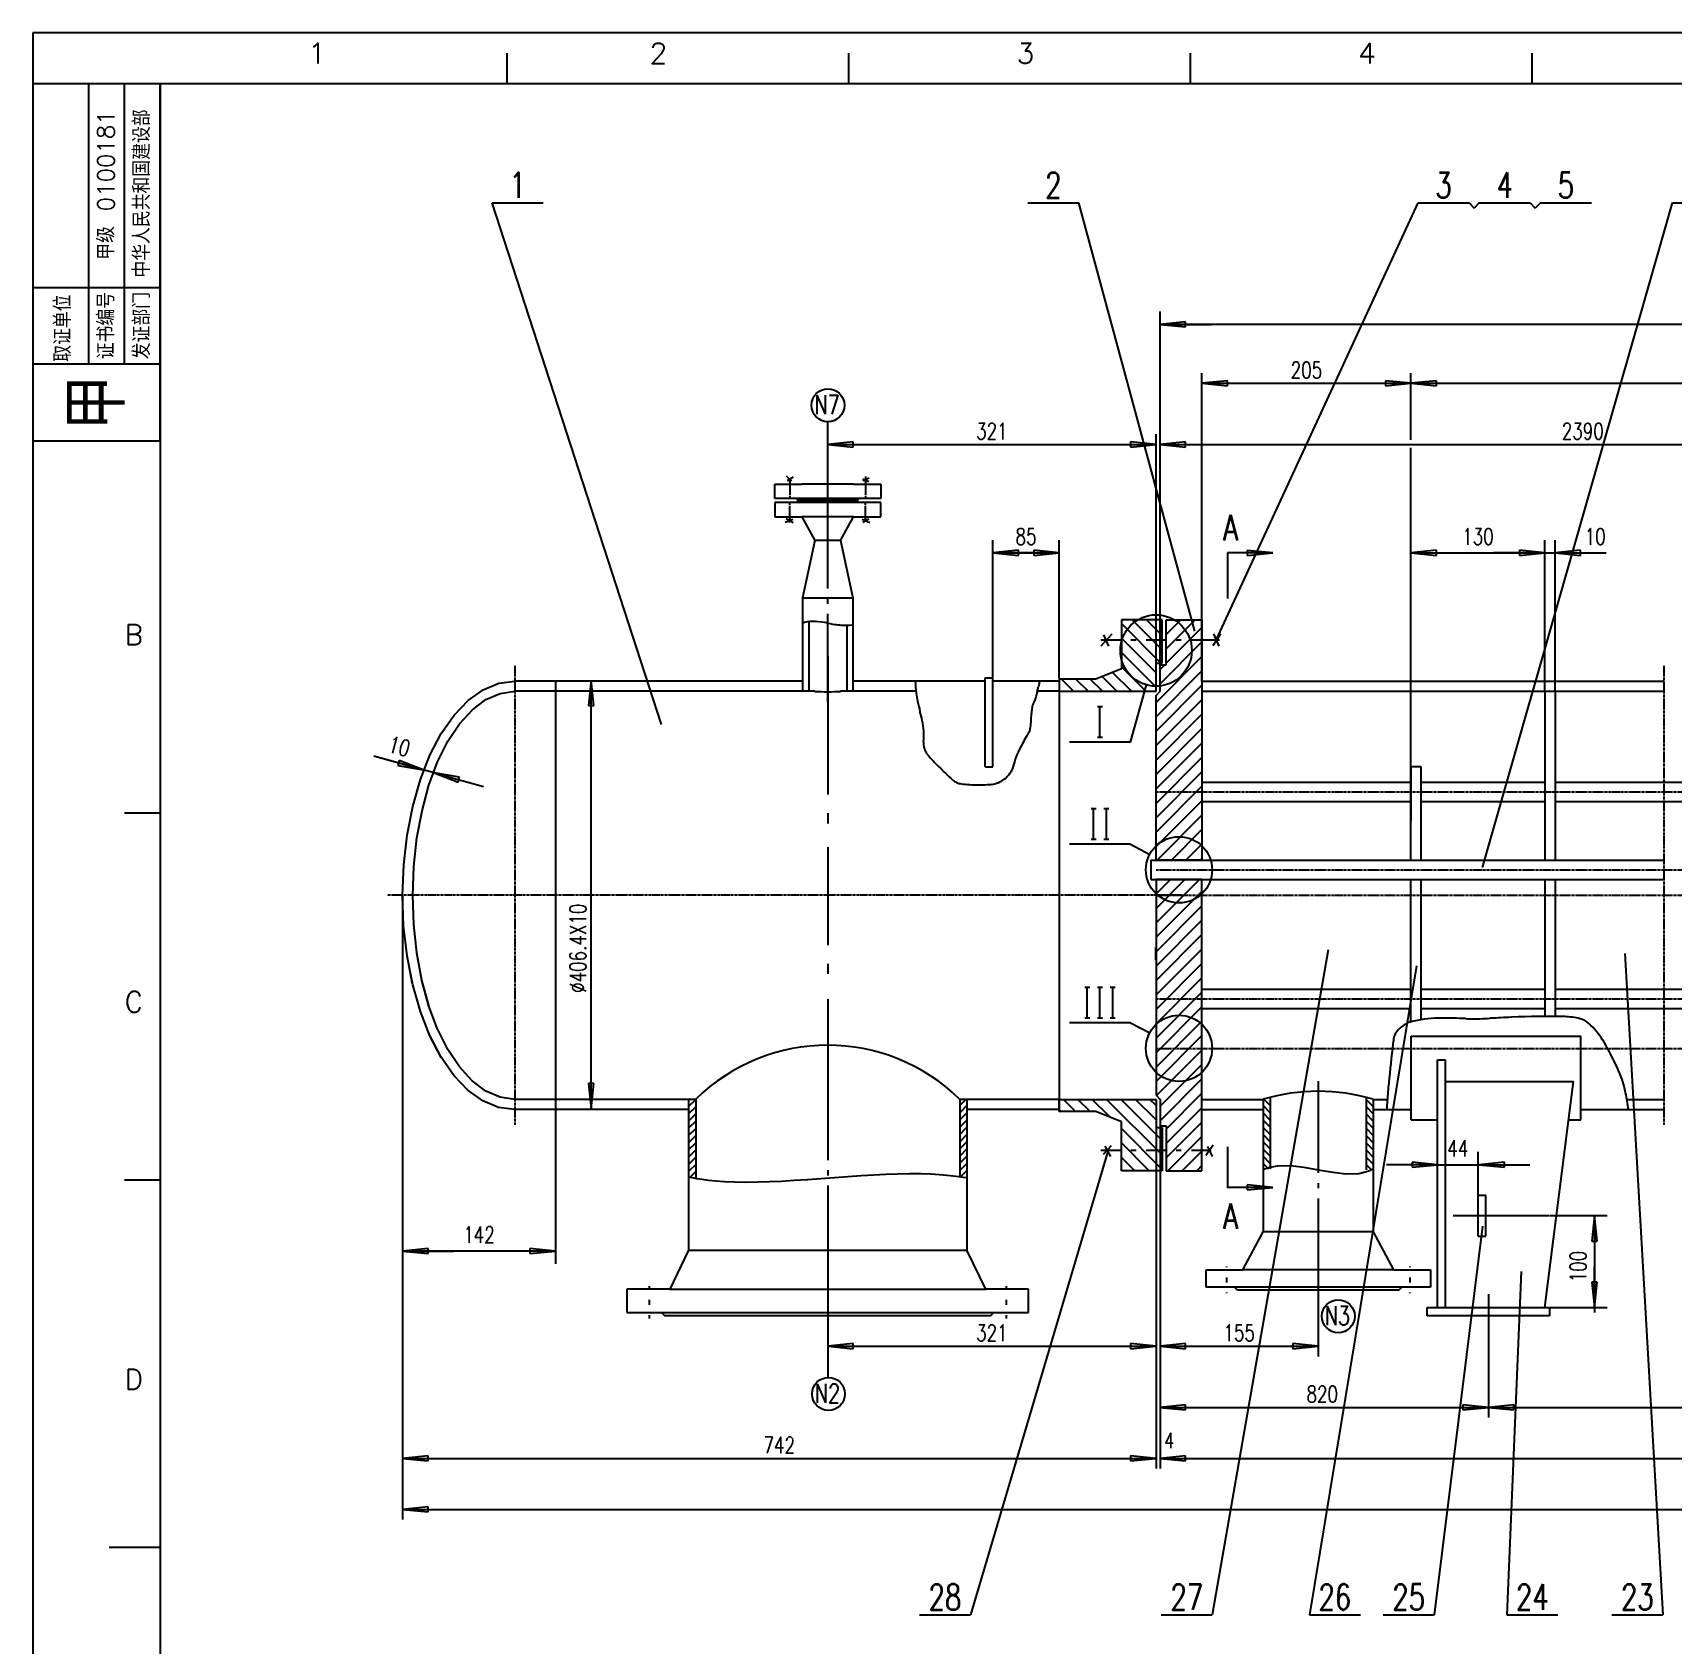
# Model space of a CAD drawing. Header units: millimetres. Extents: x 962 to 2004, y 421 to 1015.
# Drawn here: x 962.2 to 1283.9, y 699.1 to 1015.2 of the extents above; entities that cross this region are included whole.
import ezdxf
from ezdxf.enums import TextEntityAlignment as Align

# ---------------------------------------------------------------- set-up
doc = ezdxf.new("R2010")
doc.units = ezdxf.units.MM
doc.linetypes.add('CENTER', pattern=[1.2, 0.5, -0.066667, 0.066667, -0.066667, 0.5])
doc.linetypes.add('PHANTOM', pattern=[25, 20, -1, 1, -1, 1, -1])
doc.layers.get('DEFPOINTS').update_dxf_attribs({"color": 2})
for name, color, linetype in [('1', 2, 'Continuous'), ('2', 1, 'Continuous'), ('3', 2, 'CENTER'), ('4', 2, 'CENTER'), ('6', 6, 'CENTER'), ('G5', 2, 'PHANTOM')]:
    doc.layers.add(name, color=color, linetype=linetype)
doc.styles.add('HZ', font='txt', dxfattribs={"width": 0.75, "bigfont": 'hztxt'})
doc.styles.add('HZ1', font='romans', dxfattribs={"width": 1.1, "height": 6, "bigfont": 'HZTXT'})
doc.styles.get("Standard").update_dxf_attribs({"font": 'txt', "bigfont": 'gbcbig.shx'})

msp = doc.modelspace()

# ---------------------------------------------------------------- linework, layer by layer
for p, q in [((987.17, 1005.21), (962.17, 1005.21)), ((962.17, 1005.21), (962.17, 935.21)), ((973.17, 950.21), (973.17, 1005.21)), ((980.17, 950.21), (980.17, 1005.21)), ((987.17, 935.21), (987.17, 1005.21)), ((987.17, 965.21), (962.17, 965.21)), ((987.17, 950.21), (962.17, 950.21)), ((962.17, 935.21), (987.17, 935.21))]:
    msp.add_line(p, q)
at = {"color": 2, "linetype": 'ByBlock'}
for p, q in [((1183.29, 936.6), (1183.29, 960.54)), ((1403.13, 958.04), (1184.29, 958.04)), ((1150.49, 888.86), (1150.49, 915.75)), ((1163.49, 888.6), (1163.49, 915.75)), ((1232.49, 871.38), (1232.49, 915.75)), ((1258.76, 886), (1258.76, 915.75)), ((1258.76, 886), (1258.76, 915.75)), ((1260.76, 886), (1260.76, 915.75)), ((1151.49, 913.25), (1162.49, 913.25)), ((1233.49, 913.25), (1257.76, 913.25)), ((1257.76, 913.25), (1256.76, 913.25)), ((1258.76, 913.25), (1260.76, 913.25)), ((1261.76, 913.25), (1262.76, 913.25)), ((1262.76, 913.25), (1265.66, 913.25)), ((1034.69, 845.98), (1034.69, 773.86)), ((1064.69, 804), (1064.69, 773.86)), ((1237.69, 765.26), (1237.69, 795.79)), ((1245.69, 783.4), (1245.69, 795.79)), ((1236.39, 793.29), (1249.88, 793.29)), ((1259.79, 783.3), (1270.98, 783.3)), ((1268.48, 782.3), (1268.48, 764.3)), ((1063.69, 776.36), (1035.69, 776.36)), ((1259.79, 765.26), (1270.98, 765.26))]:
    msp.add_line(p, q, dxfattribs=at)
at = {"color": 3, "linetype": 'ByBlock'}
for p, q in [((1036.78, 871.24), (1029.74, 873.17)), ((1037.75, 870.97), (1036.78, 871.24)), ((1040.89, 870.11), (1038.71, 870.71)), ((1182.47, 833.47), (1182.47, 835.87)), ((1191.48, 833.47), (1191.48, 835.87))]:
    msp.add_line(p, q, dxfattribs=at)
at = {"layer": '1'}
for p, q in [((962.17, 1015.21), (962.17, 421.23)), ((2004.14, 1015.21), (962.17, 1015.21)), ((1085.48, 879.62), (1052.25, 981.86)), ((1190.11, 897.87), (1167.35, 981.86)), ((1194.29, 896.1), (1233.88, 981.86)), ((1243.88, 981.86), (1244.88, 980.86)), ((1245.88, 981.86), (1244.88, 980.86)), ((1246.53, 851.58), (1283.78, 981.86)), ((1255.88, 981.86), (1256.88, 980.86)), ((1257.88, 981.86), (1256.88, 980.86)), ((1188.29, 958.54), (1183.29, 958.04)), ((1183.29, 958.04), (1188.29, 957.54)), ((1183.29, 958.04), (1193.29, 958.04)), ((1188.29, 957.54), (1188.29, 958.54)), ((1191.49, 888.1), (1191.49, 948.5)), ((1196.49, 947), (1191.49, 946.5)), ((1191.49, 946.5), (1232.49, 946.5)), ((1191.49, 946.5), (1196.49, 946)), ((1196.49, 946), (1196.49, 947)), ((1232.49, 946.5), (1227.49, 947)), ((1227.49, 947), (1227.49, 946)), ((1227.49, 946), (1232.49, 946.5)), ((1232.49, 935.4), (1232.49, 948.5)), ((1237.49, 947), (1232.49, 946.5)), ((1232.49, 946.5), (1392.03, 946.5)), ((1232.49, 946.5), (1237.49, 946)), ((1237.49, 946), (1237.49, 947)), ((1118.09, 923.5), (1118.09, 938.96)), ((1182.49, 886.1), (1182.49, 936.5)), ((1183.29, 888.1), (1183.29, 936.5)), ((1123.09, 935), (1118.09, 934.5)), ((1118.09, 934.5), (1182.49, 934.5)), ((1118.09, 934.5), (1123.09, 934)), ((1123.09, 934), (1123.09, 935)), ((1182.49, 934.5), (1177.49, 935)), ((1177.49, 935), (1177.49, 934)), ((1177.49, 934), (1182.49, 934.5)), ((1188.29, 935), (1183.29, 934.5)), ((1183.29, 934.5), (1337.93, 934.5)), ((1183.29, 934.5), (1188.29, 934)), ((1188.29, 934), (1188.29, 935)), ((1232.49, 853), (1232.49, 933.84)), ((1110.69, 927.89), (1110.69, 924.6)), ((1110.69, 927.1), (1110.69, 927.6)), ((1125.49, 928.21), (1125.49, 924.6)), ((1125.49, 927.1), (1125.49, 927.6)), ((1110.69, 924.4), (1110.69, 923.9)), ((1118.09, 906.26), (1118.09, 923.5)), ((1125.49, 924.4), (1125.49, 923.9)), ((1110.69, 922.6), (1110.69, 923.1)), ((1110.69, 919.23), (1110.69, 922.4)), ((1125.49, 922.6), (1125.49, 923.1)), ((1125.49, 919.44), (1125.49, 922.4)), ((1110.69, 919.9), (1110.69, 919.4)), ((1125.49, 919.9), (1125.49, 919.4)), ((1155.49, 913.75), (1150.49, 913.25)), ((1150.49, 913.25), (1155.49, 912.75)), ((1150.49, 913.25), (1160.49, 913.25)), ((1163.49, 913.25), (1153.49, 913.25)), ((1155.49, 912.75), (1155.49, 913.75)), ((1163.49, 913.25), (1158.49, 913.75)), ((1158.49, 913.75), (1158.49, 912.75)), ((1158.49, 912.75), (1163.49, 913.25)), ((1205.38, 913.24), (1196.53, 913.24)), ((1200.38, 913.74), (1200.38, 912.74)), ((1205.38, 913.24), (1200.38, 913.74)), ((1200.38, 912.74), (1205.38, 913.24)), ((1237.49, 913.75), (1232.49, 913.25)), ((1232.49, 913.25), (1237.49, 912.75)), ((1232.49, 913.25), (1242.49, 913.25)), ((1237.49, 912.75), (1237.49, 913.75)), ((1258.76, 913.25), (1248.76, 913.25)), ((1258.76, 913.25), (1248.76, 913.25)), ((1258.76, 913.25), (1253.76, 913.75)), ((1253.76, 913.75), (1253.76, 912.75)), ((1258.76, 913.25), (1253.76, 913.75)), ((1253.76, 913.75), (1253.76, 912.75)), ((1253.76, 912.75), (1258.76, 913.25)), ((1253.76, 912.75), (1258.76, 913.25)), ((1265.76, 913.75), (1260.76, 913.25)), ((1260.76, 913.25), (1265.76, 912.75)), ((1260.76, 913.25), (1270.76, 913.25)), ((1265.76, 912.75), (1265.76, 913.75)), ((1118.09, 903.26), (1118.09, 904.26)), ((1118.09, 884.02), (1118.09, 901.26)), ((1183.46, 891.6), (1175.69, 899.37)), ((1183.69, 894.2), (1177.79, 900.1)), ((1183.69, 897.03), (1180.62, 900.1)), ((1187.34, 900.1), (1184.49, 897.25)), ((1184.49, 894.42), (1190.17, 900.1)), ((1191.49, 898.59), (1184.49, 891.59)), ((1175.56, 896.1), (1171.69, 896.1)), ((1182.49, 889.74), (1175.69, 896.54)), ((1178.56, 896.1), (1177.56, 896.1)), ((1184.43, 896.1), (1180.56, 896.1)), ((1183.29, 887.56), (1191.49, 895.77)), ((1187.43, 896.1), (1186.43, 896.1)), ((1194.93, 896.1), (1189.43, 896.1)), ((1118.09, 892.99), (1118.09, 865.84)), ((1182.49, 886.91), (1175.69, 893.71)), ((1191.49, 892.94), (1182.49, 883.93)), ((1184.2, 891.3), (1183.29, 890.39)), ((1071.69, 888.3), (1071.19, 883.3)), ((1072.19, 883.3), (1071.69, 888.3)), ((1071.69, 806.1), (1071.69, 888.1)), ((1163.67, 888.5), (1163.49, 888.32)), ((1166.33, 886.1), (1163.93, 888.5)), ((1169.16, 886.1), (1166.76, 888.5)), ((1171.99, 886.1), (1169.59, 888.5)), ((1174.82, 886.1), (1171.93, 888.99)), ((1177.65, 886.1), (1173.95, 889.8)), ((1180.48, 886.1), (1175.69, 890.88)), ((1182.49, 881.11), (1191.49, 890.11)), ((1163.51, 886.1), (1163.49, 886.11)), ((1177.49, 876.1), (1180.62, 887.35)), ((1191.49, 887.28), (1182.49, 878.28)), ((1071.19, 883.3), (1072.19, 883.3)), ((1182.49, 875.45), (1191.49, 884.45)), ((1191.49, 881.62), (1182.49, 872.62)), ((1182.49, 869.79), (1191.49, 878.79)), ((1177.49, 876.1), (1165.49, 876.1)), ((1191.49, 875.96), (1182.49, 866.96)), ((1038.71, 870.71), (1029.07, 873.36)), ((1034.02, 872.51), (1033.76, 871.55)), ((1038.71, 870.71), (1034.02, 872.51)), ((1182.49, 864.13), (1191.49, 873.13)), ((1033.76, 871.55), (1038.71, 870.71)), ((1040.89, 870.11), (1045.58, 868.3)), ((1045.85, 869.27), (1040.89, 870.11)), ((1040.89, 870.11), (1050.54, 867.46)), ((1045.58, 868.3), (1045.85, 869.27)), ((1191.49, 870.31), (1182.49, 861.3)), ((1182.49, 858.47), (1191.49, 867.48)), ((1191.49, 864.65), (1182.49, 855.65)), ((1118.09, 862.2), (1118.09, 860.21)), ((1182.68, 853), (1191.49, 861.82)), ((1177.49, 856.1), (1165.49, 856.1)), ((1177.49, 856.1), (1181.24, 854.13)), ((1191.49, 858.99), (1185.5, 853)), ((1188.33, 853), (1191.49, 856.16)), ((1118.09, 855.57), (1118.09, 836.34)), ((1191.49, 853.33), (1191.16, 853)), ((1185.32, 849.2), (1182.49, 846.37)), ((1182.49, 843.54), (1188.15, 849.2)), ((1190.98, 849.2), (1182.49, 840.71)), ((1182.49, 837.88), (1191.49, 846.88)), ((1034.69, 846.1), (1034.69, 733.7)), ((1034.69, 846.1), (1034.69, 723.7)), ((1191.49, 844.05), (1182.49, 835.05)), ((1182.49, 832.22), (1191.49, 841.23)), ((1191.49, 838.4), (1182.49, 829.39)), ((1182.49, 826.57), (1191.49, 835.57)), ((1216.25, 835.39), (1193.52, 705.02)), ((1274.41, 834.72), (1281.89, 705.02)), ((1118.09, 832.69), (1118.09, 830.7)), ((1191.49, 832.74), (1182.49, 823.74)), ((1233.59, 832.27), (1212.56, 705.02)), ((1182.49, 820.91), (1191.49, 829.91)), ((1191.49, 827.08), (1182.49, 818.08)), ((1118.09, 825.73), (1118.09, 794.18)), ((1182.49, 815.25), (1191.49, 824.25)), ((1177.49, 821.1), (1165.49, 821.1)), ((1177.49, 821.1), (1181.24, 819.13)), ((1191.49, 821.42), (1182.49, 812.42)), ((1182.49, 809.59), (1191.49, 818.59)), ((1071.69, 806.1), (1071.69, 816.1)), ((1191.49, 815.77), (1182.56, 806.83)), ((1183.29, 804.73), (1191.49, 812.94)), ((1072.19, 809.22), (1071.19, 809.22)), ((1071.19, 809.22), (1071.69, 804.22)), ((1072.19, 809.22), (1071.19, 809.22)), ((1071.19, 809.22), (1071.69, 804.22)), ((1071.69, 804.22), (1072.19, 809.22)), ((1071.69, 804.22), (1072.19, 809.22)), ((1191.49, 810.11), (1183.29, 801.91)), ((1214.29, 809.67), (1214.29, 791.68)), ((1071.69, 804.19), (1071.69, 806.19)), ((1090.79, 804.67), (1092.19, 806.08)), ((1092.19, 804.66), (1090.79, 803.26)), ((1143.99, 804.88), (1145.23, 806.12)), ((1145.39, 804.87), (1143.99, 803.46)), ((1166.71, 803.7), (1164.31, 806.1)), ((1169.54, 803.7), (1167.14, 806.1)), ((1173.48, 802.58), (1169.97, 806.1)), ((1183.69, 795.2), (1172.8, 806.1)), ((1183.69, 798.03), (1175.62, 806.1)), ((1182.49, 802.06), (1178.45, 806.1)), ((1182.49, 804.89), (1181.28, 806.1)), ((1184.49, 800.28), (1191.49, 807.28)), ((1191.49, 804.45), (1184.49, 797.45)), ((1203.49, 804.86), (1204.89, 803.45)), ((1204.89, 804.87), (1203.64, 806.12)), ((1225.09, 804.68), (1223.69, 806.08)), ((1223.69, 804.67), (1225.09, 803.26)), ((1090.79, 801.84), (1092.19, 803.24)), ((1092.19, 801.83), (1090.79, 800.43)), ((1143.99, 802.05), (1145.39, 803.45)), ((1145.39, 802.04), (1143.99, 800.63)), ((1163.88, 803.7), (1163.49, 804.09)), ((1183.29, 804.1), (1183.29, 755.7)), ((1183.29, 804.1), (1183.29, 733.7)), ((1184.49, 794.62), (1191.49, 801.62)), ((1204.89, 802.04), (1203.49, 803.44)), ((1203.49, 802.03), (1204.89, 800.62)), ((1225.09, 801.85), (1223.69, 803.25)), ((1223.69, 801.84), (1225.09, 800.43)), ((1090.79, 799.01), (1092.19, 800.41)), ((1092.19, 799), (1090.79, 797.6)), ((1143.99, 799.22), (1145.39, 800.62)), ((1145.39, 799.21), (1143.99, 797.8)), ((1183.69, 792.37), (1175.69, 800.37)), ((1182.49, 800.68), (1182.49, 733.7)), ((1191.49, 798.79), (1184.8, 792.1)), ((1204.89, 799.21), (1203.49, 800.61)), ((1203.49, 799.19), (1204.89, 797.79)), ((1225.09, 799.02), (1223.69, 800.42)), ((1223.69, 799.01), (1225.09, 797.6)), ((1090.79, 796.18), (1092.19, 797.58)), ((1092.19, 796.17), (1090.79, 794.77)), ((1090.79, 793.35), (1092.19, 794.75)), ((1143.99, 796.39), (1145.39, 797.79)), ((1145.39, 796.37), (1143.99, 794.97)), ((1143.99, 793.56), (1145.39, 794.96)), ((1173.07, 796.16), (1146.08, 705.02)), ((1175.56, 796.1), (1171.69, 796.1)), ((1181.14, 792.1), (1175.69, 797.55)), ((1178.56, 796.1), (1177.56, 796.1)), ((1184.43, 796.1), (1180.56, 796.1)), ((1187.43, 796.1), (1186.43, 796.1)), ((1187.63, 792.1), (1191.49, 795.96)), ((1193.29, 796.1), (1189.43, 796.1)), ((1204.89, 796.38), (1203.49, 797.78)), ((1203.49, 796.36), (1204.89, 794.96)), ((1204.89, 793.55), (1203.49, 794.95)), ((1225.09, 796.19), (1223.69, 797.59)), ((1223.69, 796.17), (1225.09, 794.77)), ((1225.09, 793.36), (1223.69, 794.76)), ((1092.19, 793.34), (1090.79, 791.94)), ((1091.07, 790.79), (1092.19, 791.92)), ((1118.09, 792.18), (1118.09, 791.18)), ((1145.39, 793.54), (1143.99, 792.14)), ((1144.09, 790.82), (1145.39, 792.13)), ((1178.31, 792.1), (1175.69, 794.72)), ((1182.49, 792.1), (1182.49, 755.7)), ((1191.49, 793.13), (1190.46, 792.1)), ((1203.49, 793.53), (1204.57, 792.45)), ((1203.53, 792.37), (1204.55, 792.71)), ((1204.55, 792.71), (1206.29, 793.08)), ((1206.29, 793.08), (1208.89, 793.1)), ((1208.89, 793.1), (1211.45, 792.78)), ((1211.45, 792.78), (1214.29, 792.28)), ((1214.29, 792.28), (1217.14, 791.8)), ((1217.14, 791.8), (1219.69, 791.5)), ((1219.69, 791.5), (1222.29, 791.59)), ((1222.29, 791.59), (1224.04, 792.02)), ((1223.69, 793.34), (1224.61, 792.43)), ((1224.04, 792.02), (1225.09, 792.5)), ((1237.71, 793.29), (1227.71, 793.29)), ((1237.71, 793.29), (1232.71, 793.79)), ((1232.71, 793.79), (1232.71, 792.79)), ((1232.71, 792.79), (1237.71, 793.29)), ((1250.82, 793.79), (1245.82, 793.29)), ((1245.82, 793.29), (1250.82, 792.79)), ((1245.82, 793.29), (1255.82, 793.29)), ((1250.82, 792.79), (1250.82, 793.79)), ((1091.52, 790.69), (1090.79, 790.83)), ((1092.4, 790.53), (1091.52, 790.69)), ((1093.46, 790.36), (1092.4, 790.53)), ((1094.72, 790.19), (1093.46, 790.36)), ((1096.18, 790.04), (1094.72, 790.19)), ((1097.87, 789.92), (1096.18, 790.04)), ((1099.8, 789.84), (1097.87, 789.92)), ((1101.98, 789.8), (1099.8, 789.84)), ((1104.44, 789.83), (1101.98, 789.8)), ((1106.66, 789.91), (1104.44, 789.83)), ((1109.04, 790.02), (1106.66, 789.91)), ((1111.54, 790.17), (1109.04, 790.02)), ((1114.12, 790.34), (1111.54, 790.17)), ((1116.76, 790.52), (1114.12, 790.34)), ((1119.42, 790.71), (1116.76, 790.52)), ((1118.09, 789.18), (1118.08, 763.7)), ((1122.06, 790.89), (1119.42, 790.71)), ((1124.65, 791.07), (1122.06, 790.89)), ((1127.15, 791.22), (1124.65, 791.07)), ((1129.52, 791.35), (1127.15, 791.22)), ((1131.74, 791.43), (1129.52, 791.35)), ((1134.2, 791.48), (1131.74, 791.43)), ((1136.39, 791.47), (1134.2, 791.48)), ((1138.31, 791.41), (1136.39, 791.47)), ((1140, 791.31), (1138.31, 791.41)), ((1141.47, 791.19), (1140, 791.31)), ((1142.72, 791.05), (1141.47, 791.19)), ((1143.78, 790.9), (1142.72, 791.05)), ((1144.67, 790.76), (1143.78, 790.9)), ((1145.42, 790.71), (1144.67, 790.76)), ((1145.39, 790.71), (1145.32, 790.64)), ((1205.38, 788.83), (1196.53, 788.83)), ((1205.38, 788.83), (1200.38, 789.33)), ((1200.38, 789.33), (1200.38, 788.33)), ((1200.38, 788.33), (1205.38, 788.83)), ((1214.29, 789.68), (1214.29, 788.68)), ((1214.29, 786.68), (1214.29, 768.7)), ((1240.79, 783.3), (1259.69, 783.3)), ((1268.48, 783.3), (1267.98, 778.3)), ((1268.98, 778.3), (1268.48, 783.3)), ((1268.48, 783.3), (1268.48, 773.3)), ((1246.54, 781.26), (1237.05, 705.02)), ((1039.69, 776.86), (1034.69, 776.36)), ((1034.69, 776.36), (1039.69, 775.86)), ((1034.69, 776.36), (1044.69, 776.36)), ((1039.69, 775.86), (1039.69, 776.86)), ((1064.69, 776.36), (1054.69, 776.36)), ((1064.69, 776.36), (1059.69, 776.86)), ((1059.69, 776.86), (1059.69, 775.86)), ((1059.69, 775.86), (1064.69, 776.36)), ((1267.98, 778.3), (1268.98, 778.3)), ((1196.29, 773.3), (1196.29, 773.2)), ((1232.29, 773.3), (1232.29, 773.2)), ((1254.13, 772.35), (1251.29, 705.02)), ((1268.48, 765.26), (1268.48, 773.3)), ((1083.09, 769.5), (1083.09, 768.8)), ((1153.09, 769.5), (1153.09, 768.8)), ((1196.29, 771.2), (1196.29, 770.2)), ((1232.29, 771.2), (1232.29, 770.2)), ((1268.98, 770.26), (1267.98, 770.26)), ((1267.98, 770.26), (1268.48, 765.26)), ((1268.48, 765.26), (1268.98, 770.26)), ((1083.09, 766.8), (1083.09, 765.8)), ((1153.09, 766.8), (1153.09, 765.8)), ((1196.29, 768.2), (1196.29, 768.1)), ((1214.29, 768.7), (1214.29, 755.7)), ((1214.29, 768.7), (1214.29, 755.7)), ((1232.29, 768.2), (1232.29, 768.1)), ((1247.69, 767.9), (1247.69, 743.7)), ((1083.09, 763.8), (1083.09, 763.1)), ((1118.09, 763.7), (1118.09, 751.51)), ((1153.09, 763.8), (1153.09, 763.1)), ((1259.56, 763.66), (1259.69, 763.8)), ((1123.09, 758.2), (1118.09, 757.7)), ((1118.09, 757.7), (1182.49, 757.7)), ((1118.09, 757.7), (1123.09, 757.2)), ((1123.09, 757.2), (1123.09, 758.2)), ((1182.49, 757.7), (1177.49, 758.2)), ((1177.49, 758.2), (1177.49, 757.2)), ((1177.49, 757.2), (1182.49, 757.7)), ((1188.29, 758.2), (1183.29, 757.7)), ((1183.29, 757.7), (1188.29, 757.2)), ((1183.29, 757.7), (1214.29, 757.7)), ((1188.29, 757.2), (1188.29, 758.2)), ((1214.29, 757.7), (1209.29, 758.2)), ((1209.29, 758.2), (1209.29, 757.2)), ((1209.29, 757.2), (1214.29, 757.7)), ((1188.26, 746.2), (1183.26, 745.7)), ((1183.26, 745.7), (1188.26, 745.2)), ((1183.29, 745.7), (1247.69, 745.7)), ((1188.26, 745.2), (1188.26, 746.2)), ((1247.69, 745.7), (1242.69, 746.2)), ((1242.69, 746.2), (1242.69, 745.2)), ((1242.69, 745.2), (1247.69, 745.7)), ((1252.69, 746.2), (1247.69, 745.7)), ((1247.69, 745.7), (1371.93, 745.7)), ((1247.69, 745.7), (1252.69, 745.2)), ((1252.69, 745.2), (1252.69, 746.2)), ((1039.69, 736.2), (1034.69, 735.7)), ((1034.69, 735.7), (1182.49, 735.7)), ((1034.69, 735.7), (1039.69, 735.2)), ((1039.69, 735.2), (1039.69, 736.2)), ((1182.49, 735.7), (1177.49, 736.2)), ((1177.49, 736.2), (1177.49, 735.2)), ((1177.49, 735.2), (1182.49, 735.7)), ((1188.29, 736.2), (1183.29, 735.7)), ((1183.29, 735.7), (1438.33, 735.7)), ((1183.29, 735.7), (1188.29, 735.2)), ((1188.29, 735.2), (1188.29, 736.2)), ((1039.69, 726.2), (1034.69, 725.7)), ((1034.69, 725.7), (1586.93, 725.7)), ((1034.69, 725.7), (1039.69, 725.2)), ((1039.69, 725.2), (1039.69, 726.2))]:
    msp.add_line(p, q, dxfattribs=at)
at = {"layer": '1', "color": 3}
for p, q in [((1204.38, 913.24), (1199.59, 913.24)), ((1204.38, 788.83), (1199.59, 788.83))]:
    msp.add_line(p, q, dxfattribs=at)
at = {"layer": '1', "color": 1}
for p, q in [((1148.99, 871.32), (1148.99, 888.76)), ((1150.49, 871.32), (1150.49, 888.76))]:
    msp.add_line(p, q, dxfattribs=at)
at = {"layer": '1'}
for centre, radius in [((1118.13, 942.19), 3.23), ((1182.49, 894.1), 7), ((1186.99, 851.1), 6.5), ((1186.99, 816.1), 6.5), ((1218.24, 763.57), 3.23), ((1118.24, 748.34), 3.23)]:
    msp.add_circle(centre, radius, dxfattribs=at)
for centre, radius, start, end in [((1117.87, 884.87), 15.32, 106.3746, 107.9294), ((1115.28, 893.67), 6.14, 86.2658, 106.3746), ((1114.6, 883.18), 16.65, 77.689, 86.2658), ((1122.05, 917.3), 18.27, 257.689, 265.8759), ((1121.64, 911.61), 12.57, 265.8759, 275.7052), ((1120.4, 923.97), 24.99, 275.7052, 276.0415), ((1173.85, 889.77), 38.63, 182.4751, 185.9527), ((1126.51, 897.4), 34.46, 343.952, 344.3427), ((1148.83, 887.16), 13.47, 185.9527, 192.9727), ((1155.81, 885.62), 3.23, 326.765, 349.8479), ((1149.44, 886.76), 9.7, 349.8479, 352.1923), ((1160.66, 885.23), 1.63, 166.4697, 172.1923), ((1179.33, 880.73), 20.83, 165.3987, 166.4697), ((1141.09, 890.7), 18.69, 345.3987, 346.5294), ((1122.88, 895.06), 37.41, 346.5294, 347.5649), ((1183.65, 881.66), 24.82, 166.2935, 167.5649), ((1167.82, 885.52), 8.52, 163.952, 166.2935), ((1208.13, 900.82), 74.32, 192.9727, 194.5304), ((1075.21, 866.37), 62.99, 12.8385, 14.5304), ((1117.73, 884.48), 40.45, 355.7292, 356.9746), ((1171.35, 881.65), 13.24, 174.7981, 176.9746), ((1160.35, 882.65), 2.2, 146.765, 174.7981), ((1123.76, 877.43), 13.19, 354.7118, 12.8385), ((1154.6, 879.46), 3.3, 327.1072, 345.1546), ((1155.75, 879.16), 2.11, 345.1546, 354.4675), ((1043.83, 890), 114.56, 354.4675, 355.7292), ((1140.43, 875.89), 3.55, 174.7118, 210.0757), ((1181.34, 862.17), 28.54, 147.1072, 153.2195), ((1140.24, 875.78), 3.33, 210.0757, 222.0147), ((1185.05, 916.15), 63.64, 222.0147, 224.7391), ((1147.15, 874.05), 7.86, 337.0786, 349.6646), ((1159.7, 871.76), 4.91, 153.7172, 169.6646), ((1236.12, 834.02), 90.13, 153.4127, 153.7172), ((1355.65, 774.2), 223.79, 153.2195, 153.4127), ((1185.24, 916.34), 63.91, 224.7391, 228.2073), ((1149.45, 873.25), 5.47, 292.1468, 306.8381), ((1149.63, 873.01), 5.17, 306.8381, 321.9267), ((1149.66, 872.98), 5.13, 321.9267, 337.0786), ((1144.62, 870.9), 2.96, 228.2073, 244.3632), ((1144.63, 870.92), 2.98, 244.3632, 263.8025), ((1147.71, 899.22), 31.46, 263.8025, 269.7619), ((1147.77, 913.96), 46.19, 269.7619, 271.9729), ((1148.96, 879.29), 11.5, 271.9729, 276.4049), ((1149.71, 872.6), 4.77, 276.4049, 292.1468), ((1234.36, 815.55), 6.04, 102.5171, 128.2942), ((1238.55, 796.67), 25.37, 90.0253, 102.5171), ((1238.57, 734.16), 87.88, 86.9927, 90.0253), ((1244.89, 854.45), 32.57, 266.9927, 271.9749), ((1242.44, 925.46), 103.62, 271.9749, 273.0851), ((1271.96, 377.86), 444.77, 92.5492, 93.0851), ((1259.22, 663.97), 158.38, 88.7559, 92.5492), ((1262.37, 809), 13.32, 75.6475, 88.7559), ((1264.68, 818.03), 3.99, 47.0023, 75.6475), ((1255.49, 808.17), 17.47, 33.4201, 47.0023), ((1242.38, 815.46), 13.52, 168.1519, 173.4476), ((1231.62, 817.71), 2.53, 144.4359, 168.1519), ((1233.97, 816.04), 5.41, 128.2942, 144.4359), ((1255.57, 808.22), 17.38, 27.8469, 33.4201), ((1745.79, 757.63), 520.24, 173.4476, 174.3012), ((1172.38, 764.28), 111.46, 25.647, 27.8469), ((1252.73, 802.85), 22.33, 11.7234, 25.647), ((1351.21, 797.01), 123.7, 174.3012, 175.9105), ((1458.76, 789.32), 231.53, 175.9105, 176.3404), ((1238.76, 799.95), 36.6, 6.5034, 11.7234)]:
    msp.add_arc(centre, radius, start, end, dxfattribs=at)
at = {"layer": '2'}
for p, q in [((987.17, 1005.21), (987.17, 431.23)), ((1994.14, 1005.21), (987.17, 1005.21)), ((1052.25, 981.86), (1062.25, 981.86)), ((1157.35, 981.86), (1167.35, 981.86)), ((1233.88, 981.86), (1243.88, 981.86)), ((1245.88, 981.86), (1255.88, 981.86)), ((1257.88, 981.86), (1267.88, 981.86)), ((1283.78, 981.86), (1293.78, 981.86)), ((1107.69, 923.9), (1107.69, 926.7)), ((1107.69, 926.7), (1113.03, 926.7)), ((1109.95, 928.32), (1111.01, 927.37)), ((1111.32, 928.11), (1110.16, 927.37)), ((1123.15, 926.7), (1113.03, 926.7)), ((1123.15, 926.7), (1128.49, 926.7)), ((1126.23, 927.89), (1124.96, 927.37)), ((1124.96, 927.79), (1126.13, 927.26)), ((1128.49, 926.7), (1128.49, 923.9)), ((1111.89, 923.9), (1107.69, 923.9)), ((1124.29, 923.9), (1111.89, 923.9)), ((1112.29, 923.5), (1111.89, 923.9)), ((1112.29, 923.5), (1111.89, 923.1)), ((1123.89, 923.5), (1112.29, 923.5)), ((1123.89, 923.5), (1112.29, 923.5)), ((1124.29, 923.9), (1123.89, 923.5)), ((1124.29, 923.1), (1123.89, 923.5)), ((1128.49, 923.9), (1124.29, 923.9)), ((1111.89, 923.1), (1107.69, 923.1)), ((1107.69, 923.1), (1107.69, 920.3)), ((1107.69, 920.3), (1113.03, 920.3)), ((1124.29, 923.1), (1111.89, 923.1)), ((1123.15, 920.3), (1113.03, 920.3)), ((1113.03, 920.3), (1115.59, 915.7)), ((1120.59, 915.7), (1123.15, 920.3)), ((1123.15, 920.3), (1128.49, 920.3)), ((1128.49, 923.1), (1124.29, 923.1)), ((1128.49, 920.3), (1128.49, 923.1)), ((1111.22, 919.76), (1109.74, 919.23)), ((1109.95, 919.97), (1111.32, 919.23)), ((1124.86, 919.87), (1126.34, 919.23)), ((1126.13, 919.87), (1124.96, 919.23)), ((1115.59, 915.7), (1113.16, 904.41)), ((1120.59, 915.7), (1115.59, 915.7)), ((1120.6, 915.7), (1123.03, 904.41)), ((1196.53, 913.25), (1196.53, 904.27)), ((1113.16, 904.41), (1123.03, 904.41)), ((1113.16, 904.41), (1113.16, 886.1)), ((1123.03, 904.41), (1123.03, 886.1)), ((1114.36, 899.74), (1114.36, 886.1)), ((1121.83, 899.05), (1121.83, 886.1)), ((1183.69, 900.1), (1175.69, 900.1)), ((1175.69, 900.1), (1175.69, 890.5)), ((1183.69, 891.6), (1183.69, 900.1)), ((1184.49, 900.1), (1191.49, 900.1)), ((1184.49, 891.3), (1184.49, 900.1)), ((1191.49, 900.1), (1191.49, 853)), ((1173.84, 897.32), (1171.67, 894.97)), ((1172.17, 897.15), (1173.17, 894.97)), ((1195.13, 897.38), (1193.62, 895.03)), ((1193.79, 897.38), (1194.81, 894.94)), ((1182.49, 886.1), (1182.49, 891.6)), ((1182.49, 891.6), (1183.69, 891.6)), ((1183.29, 886.1), (1183.29, 891.3)), ((1183.29, 891.3), (1184.49, 891.3)), ((1053.56, 887.67), (1056.69, 888.1)), ((1113.16, 888.1), (1056.69, 888.1)), ((1064.69, 888.1), (1064.69, 804.1)), ((1148.99, 888.1), (1123.03, 888.1)), ((1148.99, 888.76), (1150.49, 888.76)), ((1163.49, 888.1), (1150.49, 888.1)), ((1170.69, 888.5), (1163.49, 888.5)), ((1163.49, 888.5), (1163.49, 886.1)), ((1163.49, 888.1), (1163.49, 804.1)), ((1175.69, 890.5), (1170.69, 888.5)), ((1191.49, 888.1), (1282.07, 888.1)), ((1047.56, 884.29), (1050.5, 886.39)), ((1050.5, 886.39), (1053.56, 887.67)), ((1051.06, 884.47), (1053.85, 885.69)), ((1053.85, 885.69), (1056.69, 886.1)), ((1115.59, 886.1), (1056.69, 886.1)), ((1135.4, 886.1), (1120.59, 886.1)), ((1163.49, 886.1), (1159.2, 886.1)), ((1163.49, 886.1), (1182.49, 886.1)), ((1182.49, 885.3), (1183.29, 886.1)), ((1182.49, 853), (1182.49, 885.3)), ((1191.49, 886.1), (1282.07, 886.1)), ((1258.76, 885.9), (1258.76, 853)), ((1260.76, 885.9), (1260.76, 853)), ((1044.8, 881.41), (1047.56, 884.29)), ((1045.89, 879.73), (1048.39, 882.47)), ((1048.39, 882.47), (1051.06, 884.47)), ((1170.99, 883.1), (1171.99, 883.1)), ((1171.49, 877.1), (1171.49, 883.1)), ((1042.29, 877.82), (1044.8, 881.41)), ((1043.6, 876.31), (1045.89, 879.73)), ((1040.07, 873.58), (1042.29, 877.82)), ((1041.58, 872.27), (1043.6, 876.31)), ((1170.99, 877.1), (1171.99, 877.1)), ((1038.19, 868.78), (1040.07, 873.58)), ((1039.87, 867.7), (1041.58, 872.27)), ((1036.69, 863.52), (1038.19, 868.78)), ((1148.99, 871.32), (1150.49, 871.32)), ((1232.49, 871.28), (1232.49, 860.68)), ((1234.49, 871.28), (1232.49, 871.28)), ((1234.49, 853), (1234.49, 871.28)), ((1038.51, 862.69), (1039.87, 867.7)), ((1191.49, 868.28), (1232.49, 868.28)), ((1232.49, 853), (1232.49, 866)), ((1234.49, 868.28), (1258.76, 868.28)), ((1260.76, 868.28), (1302.9, 868.28)), ((1035.59, 857.91), (1036.69, 863.52)), ((1037.51, 857.35), (1038.51, 862.69)), ((1169.74, 863.1), (1170.74, 863.1)), ((1170.24, 857.1), (1170.24, 863.1)), ((1172.24, 863.1), (1173.24, 863.1)), ((1172.74, 857.1), (1172.74, 863.1)), ((1191.49, 864.48), (1232.49, 864.48)), ((1234.49, 864.48), (1258.76, 864.48)), ((1260.76, 864.48), (1302.9, 864.48)), ((1034.92, 852.06), (1035.59, 857.91)), ((1036.9, 851.77), (1037.51, 857.35)), ((1169.74, 857.1), (1170.74, 857.1)), ((1172.24, 857.1), (1173.24, 857.1)), ((1181.49, 853), (1282.07, 853)), ((1181.49, 853), (1181.49, 849.2)), ((1191.49, 853), (1182.49, 853)), ((1034.69, 846.08), (1034.92, 852.06)), ((1036.69, 846.08), (1036.9, 851.77)), ((1181.49, 849.2), (1282.07, 849.2)), ((1182.49, 849.2), (1182.49, 806.9)), ((1191.49, 849.2), (1182.49, 849.2)), ((1191.49, 792.1), (1191.49, 849.2)), ((1232.49, 821.29), (1232.49, 849.2)), ((1234.49, 821.72), (1234.49, 849.2)), ((1258.76, 849.2), (1258.76, 822.35)), ((1260.76, 849.2), (1260.76, 822.34)), ((1034.91, 840.11), (1034.69, 846.08)), ((1036.89, 840.39), (1036.69, 846.08)), ((1035.58, 834.26), (1034.91, 840.11)), ((1037.5, 834.82), (1036.89, 840.39)), ((1036.68, 828.56), (1035.57, 834.16)), ((1036.67, 828.65), (1035.58, 834.26)), ((1038.49, 829.39), (1037.49, 834.73)), ((1038.49, 829.48), (1037.5, 834.82)), ((1038.19, 823.31), (1036.68, 828.56)), ((1039.85, 824.47), (1038.49, 829.48)), ((1039.87, 824.39), (1038.49, 829.39)), ((1168.49, 828.1), (1169.49, 828.1)), ((1168.99, 822.1), (1168.99, 828.1)), ((1170.99, 828.1), (1171.99, 828.1)), ((1171.49, 822.1), (1171.49, 828.1)), ((1173.49, 828.1), (1174.49, 828.1)), ((1173.99, 822.1), (1173.99, 828.1)), ((1191.49, 827.72), (1232.49, 827.72)), ((1234.49, 827.72), (1258.76, 827.72)), ((1260.76, 827.72), (1302.93, 827.72)), ((1041.58, 819.83), (1039.87, 824.39)), ((1191.49, 823.92), (1232.49, 823.92)), ((1234.49, 823.92), (1258.76, 823.92)), ((1260.76, 823.92), (1302.93, 823.92)), ((1040.07, 818.52), (1038.19, 823.31)), ((1168.49, 822.1), (1169.49, 822.1)), ((1170.99, 822.1), (1171.99, 822.1)), ((1173.49, 822.1), (1174.49, 822.1)), ((1042.26, 814.36), (1040.05, 818.6)), ((1042.3, 814.3), (1040.07, 818.52)), ((1043.57, 815.87), (1041.56, 819.9)), ((1232.56, 802.1), (1232.56, 818.51)), ((1232.56, 818.51), (1265.8, 818.51)), ((1265.8, 802.1), (1265.8, 818.51)), ((1044.77, 810.77), (1042.26, 814.36)), ((1045.86, 812.45), (1043.57, 815.87)), ((1048.36, 809.72), (1045.86, 812.45)), ((1237.69, 765.26), (1237.69, 813.84)), ((1237.69, 813.84), (1239.29, 813.84)), ((1239.29, 765.26), (1239.29, 813.84)), ((1047.52, 807.9), (1044.77, 810.77)), ((1050.46, 805.8), (1047.52, 807.9)), ((1051.03, 807.72), (1048.36, 809.72)), ((1053.81, 806.51), (1051.03, 807.72)), ((1239.29, 809.59), (1264.38, 809.59)), ((1258.74, 765.26), (1264.38, 809.59)), ((1053.53, 804.53), (1050.46, 805.8)), ((1056.66, 804.1), (1053.53, 804.53)), ((1056.66, 806.1), (1053.81, 806.51)), ((1092.19, 806.1), (1056.69, 806.1)), ((1090.79, 806.1), (1090.79, 776.5)), ((1092.19, 806.1), (1092.19, 790.63)), ((1163.49, 806.1), (1143.99, 806.1)), ((1143.99, 806.1), (1143.99, 790.83)), ((1145.39, 806.1), (1145.39, 776.5)), ((1163.49, 803.7), (1163.49, 806.1)), ((1163.49, 806.1), (1182.49, 806.1)), ((1182.49, 806.9), (1183.29, 806.1)), ((1182.49, 806.1), (1182.49, 800.6)), ((1183.29, 806.1), (1183.29, 800.9)), ((1191.49, 806.1), (1203.49, 806.1)), ((1203.49, 806.1), (1203.49, 780.1)), ((1204.89, 806.3), (1204.89, 792.5)), ((1223.69, 806.3), (1223.69, 792.3)), ((1225.09, 806.1), (1227.84, 806.1)), ((1225.09, 806.1), (1225.09, 780.1)), ((1274.84, 806.1), (1282.07, 806.1)), ((1090.79, 804.1), (1056.69, 804.1)), ((1163.49, 804.1), (1145.39, 804.1)), ((1170.69, 803.7), (1163.49, 803.7)), ((1175.69, 801.7), (1170.69, 803.7)), ((1175.69, 792.1), (1175.69, 801.7)), ((1191.49, 804.1), (1203.49, 804.1)), ((1225.09, 804.1), (1232.56, 804.1)), ((1232.56, 802.1), (1237.69, 802.1)), ((1263.43, 802.1), (1265.8, 802.1)), ((1265.8, 804.1), (1282.07, 804.1)), ((1182.49, 800.6), (1183.69, 800.6)), ((1183.29, 800.9), (1184.49, 800.9)), ((1183.69, 800.6), (1183.69, 792.1)), ((1184.49, 800.9), (1184.49, 792.1)), ((1173.69, 796.98), (1172.12, 795.3)), ((1172.44, 796.92), (1173.56, 794.92)), ((1193.71, 797.11), (1192.27, 795.11)), ((1192.58, 796.86), (1193.52, 794.92)), ((1196.53, 796.8), (1196.53, 788.78)), ((1183.69, 792.1), (1175.69, 792.1)), ((1184.49, 792.1), (1191.49, 792.1)), ((1245.69, 787.3), (1247.19, 787.3)), ((1245.69, 779.3), (1245.69, 787.3)), ((1247.19, 779.3), (1247.19, 787.3)), ((1199.49, 772.7), (1203.49, 780.1)), ((1225.09, 780.1), (1203.49, 780.1)), ((1225.09, 780.1), (1229.09, 772.7)), ((1245.69, 779.3), (1247.19, 779.3)), ((1090.79, 776.5), (1087.11, 768.9)), ((1090.79, 776.5), (1145.39, 776.5)), ((1149.07, 768.9), (1145.39, 776.5)), ((1192.29, 769.3), (1192.29, 772.7)), ((1192.29, 772.7), (1199.49, 772.7)), ((1229.09, 772.7), (1199.49, 772.7)), ((1229.09, 772.7), (1236.29, 772.7)), ((1236.29, 772.7), (1236.29, 769.3)), ((1197.89, 769.3), (1192.29, 769.3)), ((1198.49, 768.7), (1197.89, 769.3)), ((1230.69, 769.3), (1197.89, 769.3)), ((1230.69, 769.3), (1230.09, 768.7)), ((1236.29, 769.3), (1230.69, 769.3)), ((1087.11, 768.9), (1078.69, 768.9)), ((1078.69, 768.9), (1078.69, 764.3)), ((1087.11, 768.9), (1149.07, 768.9)), ((1157.49, 768.9), (1149.07, 768.9)), ((1157.49, 764.3), (1157.49, 768.9)), ((1230.09, 768.7), (1198.49, 768.7)), ((1078.69, 764.3), (1085.49, 764.3)), ((1085.49, 764.3), (1086.09, 763.7)), ((1085.49, 764.3), (1150.69, 764.3)), ((1086.09, 763.7), (1150.09, 763.7)), ((1150.09, 763.7), (1150.69, 764.3)), ((1150.69, 764.3), (1157.49, 764.3)), ((1235.69, 765.26), (1259.69, 765.26)), ((1235.69, 763.66), (1235.69, 765.26)), ((1259.69, 763.66), (1235.69, 763.66)), ((1259.69, 765.26), (1259.69, 763.66)), ((1136.08, 705.02), (1146.08, 705.02)), ((1183.52, 705.02), (1193.52, 705.02)), ((1212.56, 705.02), (1222.56, 705.02)), ((1227.05, 705.02), (1237.05, 705.02)), ((1251.29, 705.02), (1261.29, 705.02)), ((1271.89, 705.02), (1281.89, 705.02))]:
    msp.add_line(p, q, dxfattribs=at)
for centre, radius, start, end in [((1118.09, 923.97), 37.96, 266.2234, 273.7766), ((1118.09, 779.75), 36.95, 45.4908, 134.5089), ((1214.29, 769.67), 38, 73.4883, 106.5113)]:
    msp.add_arc(centre, radius, start, end, dxfattribs=at)
at = {"layer": '3'}
for p, q in [((1182.49, 866.38), (1439.13, 866.38)), ((1182.49, 851.1), (1439.13, 851.1)), ((1187.49, 846.1), (1031.69, 846.1)), ((1182.49, 825.82), (1439.13, 825.82)), ((1182.49, 816.1), (1439.13, 816.1))]:
    msp.add_line(p, q, dxfattribs=at)
at = {"layer": '4'}
for p, q in [((1056.69, 891.1), (1056.69, 801.1)), ((1182.49, 846.1), (1439.13, 846.1))]:
    msp.add_line(p, q, dxfattribs=at)
at = {"layer": '6'}
msp.add_line((1282.07, 891.1), (1282.07, 801.1), dxfattribs=at)
at = {"layer": 'DEFPOINTS', "color": 0, "linetype": 'ByBlock'}
for p in [(1183.29, 958.04), (1183.29, 936.5), (1163.49, 913.25), (1258.76, 913.25), (1260.76, 913.25), (1175.69, 900.1), (1150.49, 888.76), (1163.49, 888.5), (1258.76, 885.9), (1258.76, 885.9), (1260.76, 885.9), (1038.66, 870.63), (1038.77, 870.78), (1040.39, 869.19), (1232.49, 871.28), (1034.69, 846.08), (1182.47, 833.37), (1191.48, 833.37), (1191.48, 833.37), (1064.69, 804.1), (1175.69, 792.1), (1245.69, 793.29), (1245.69, 783.3), (1259.69, 783.3), (1034.69, 776.36), (1237.69, 765.26), (1259.69, 765.26), (1268.48, 765.26)]:
    msp.add_point(p, dxfattribs=at)
at = {"layer": 'G5'}
for p, q in [((1055.17, 1011.21), (1055.17, 1005.21)), ((1122.17, 1011.21), (1122.17, 1005.21)), ((1189.17, 1011.21), (1189.17, 1005.21)), ((1256.17, 1011.21), (1256.17, 1005.21)), ((987.17, 862.21), (980.17, 862.21)), ((987.17, 790.22), (980.17, 790.22)), ((987.17, 718.22), (977.17, 718.22))]:
    msp.add_line(p, q, dxfattribs=at)

# ---------------------------------------------------------------- texts
msp.add_text('0100181', height=3.3, rotation=90).set_placement((978.17, 980.21))
for s, height, style, p in [('中华人民共和国建设部', 3.3, 'HZ', (985.17, 967.21)), ('甲级', 3.3, 'HZ', (978.17, 970.71)), ('取证单位', 3.3, 'HZ', (969.67, 950.71)), ('证书编号', 3.3, 'HZ', (978.17, 951.21)), ('发证部门', 3.3, 'HZ', (985.17, 951.21)), ('甲', 11, 'HZ1', (980.17, 937.21))]:
    msp.add_text(s, height=height, rotation=90, dxfattribs=dict(style=style)).set_placement(p)
at = {"color": 2, "linetype": 'ByBlock', "style": 'HZ', "width": 0.75}
for s, p in [('85', (1156.99, 916.45)), ('130', (1245.63, 916.45)), ('10', (1268.63, 916.45)), ('44', (1241.69, 796.49)), ('142', (1049.69, 779.56))]:
    msp.add_text(s, height=3.2, dxfattribs=at).set_placement(p, align=Align.MIDDLE_CENTER)
at = {"color": 3, "linetype": 'ByBlock', "style": 'HZ', "width": 0.75}
msp.add_text('10', height=3.2, rotation=344.6449, dxfattribs=at).set_placement((1034.06, 875.3), align=Align.MIDDLE)
at = {"color": 2, "linetype": 'ByBlock', "style": 'HZ', "width": 0.75}
msp.add_text('100', height=3.2, rotation=90, dxfattribs=at).set_placement((1265.28, 773.3), align=Align.MIDDLE_CENTER)
at = {"layer": '1', "style": 'HZ', "width": 0.75}
for s, height, p in [('1', 4.99, (1057.25, 982.86)), ('2', 4.99, (1162.35, 982.86)), ('3', 4.99, (1238.88, 982.86)), ('4', 4.99, (1250.88, 982.86)), ('5', 4.99, (1262.88, 982.86)), ('205', 3.2, (1211.99, 947.5)), ('N7', 3.68, (1117.94, 940.47)), ('321', 3.2, (1150.29, 935.5)), ('2390', 3.2, (1266.19, 935.5)), ('N3', 3.68, (1218.04, 761.85)), ('321', 3.2, (1150.29, 758.7)), ('155', 3.2, (1198.79, 758.7)), ('N2', 3.68, (1118.04, 746.61)), ('820', 3.2, (1215.09, 746.7)), ('742', 3.2, (1108.59, 736.7)), ('28', 4.992, (1141.08, 706.02)), ('27', 4.992, (1188.52, 706.02)), ('26', 4.992, (1217.56, 706.02)), ('25', 4.992, (1232.05, 706.02)), ('24', 4.992, (1256.29, 706.02)), ('23', 4.992, (1276.89, 706.02))]:
    msp.add_text(s, height=height, dxfattribs=at).set_placement(p, align=Align.CENTER)
for s, height, p in [('A', 5, (1195.64, 915.67)), ('A', 5, (1195.64, 780.68)), ('4', 3.04, (1184.09, 737.7))]:
    msp.add_text(s, height=height, dxfattribs=at).set_placement(p)
msp.add_text('%%C406.4X10', height=3.2, rotation=90, dxfattribs=at).set_placement((1070.69, 835.71), align=Align.CENTER)
at = {"layer": 'G5'}
for s, p in [('1', (1016.17, 1009.21)), ('2', (1083.17, 1009.21)), ('3', (1155.17, 1009.21)), ('4', (1222.17, 1009.21)), ('B', (980.17, 895.21)), ('C', (980.17, 823.22)), ('D', (980.17, 749.22))]:
    msp.add_text(s, height=4, dxfattribs=at).set_placement(p)

doc.saveas('drawing.dxf')
